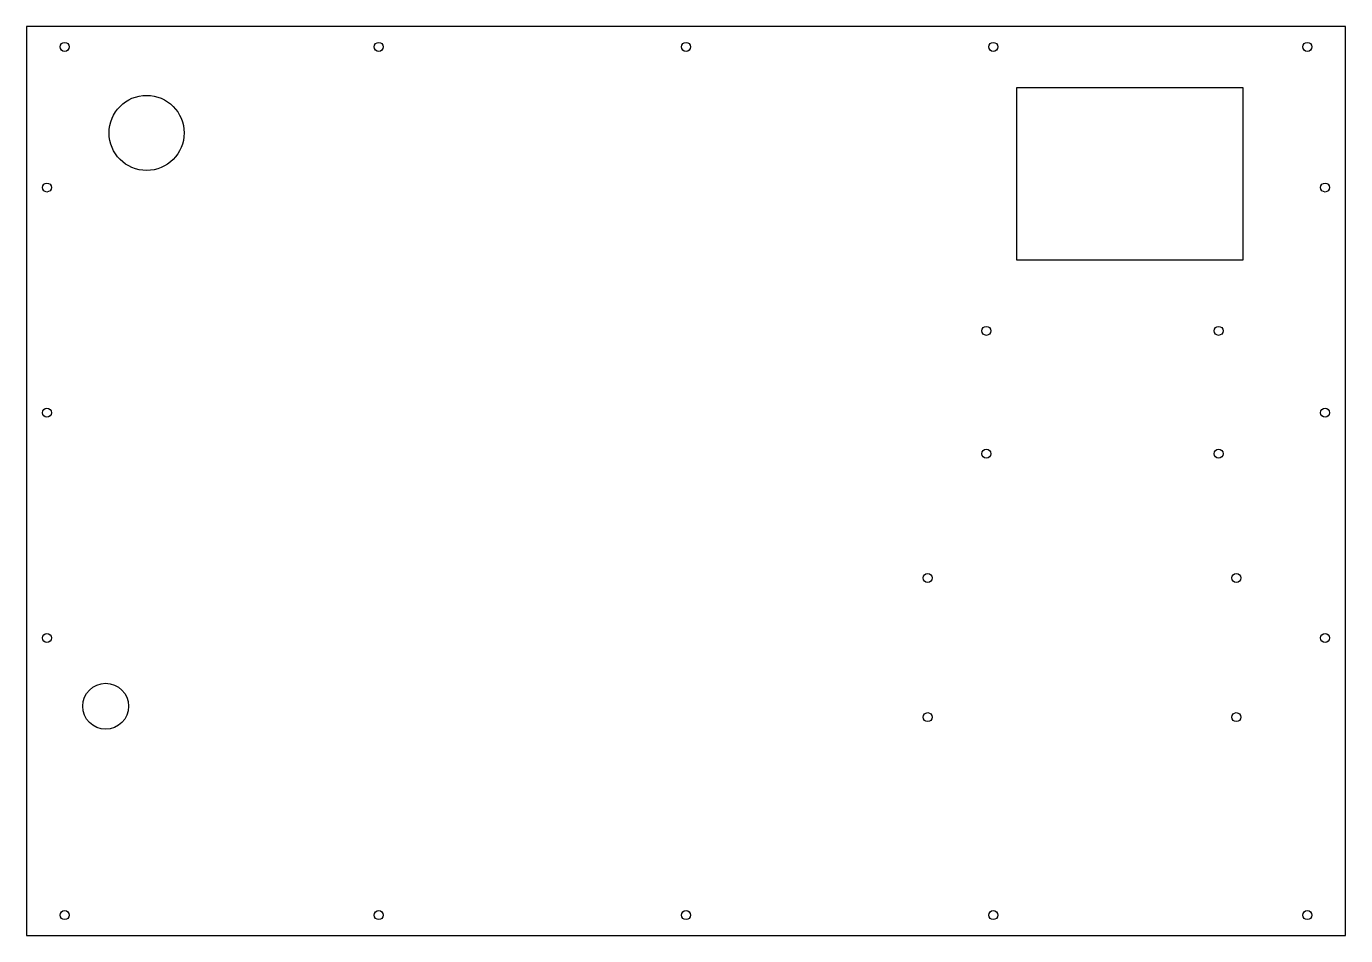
# Model space of a CAD drawing. Header units: millimetres. Extents: x 0 to 966, y 0 to 666.
import ezdxf

# ---------------------------------------------------------------- set-up
doc = ezdxf.new("R2010")
doc.units = ezdxf.units.MM
for name, color, linetype in [('CUT_HOLES', 7, 'Continuous'), ('CUT_INNER', 7, 'Continuous'), ('CUT_OUTER', 7, 'Continuous')]:
    doc.layers.add(name, color=color, linetype=linetype)

msp = doc.modelspace()

# ---------------------------------------------------------------- linework, layer by layer
at = {"layer": 'CUT_HOLES'}
for centre, radius in [((28.048, 651.096), 3.3), ((258.048, 651.096), 3.3), ((483.048, 651.096), 3.3), ((708.048, 651.096), 3.3), ((938.048, 651.096), 3.3), ((88.048, 588.048), 27.5), ((15, 548.048), 3.3), ((951.096, 548.048), 3.3), ((703.048, 443.048), 3.3), ((873.048, 443.048), 3.3), ((15, 383.048), 3.3), ((951.096, 383.048), 3.3), ((703.048, 353.048), 3.3), ((873.048, 353.048), 3.3), ((660.048, 262.048), 3.3), ((886.048, 262.048), 3.3), ((15, 218.048), 3.3), ((951.096, 218.048), 3.3), ((58.048, 168.048), 16.8), ((660.048, 160.048), 3.3), ((886.048, 160.048), 3.3), ((28.048, 15), 3.3), ((258.048, 15), 3.3), ((483.048, 15), 3.3), ((708.048, 15), 3.3), ((938.048, 15), 3.3)]:
    msp.add_circle(centre, radius, dxfattribs=at)
at = {"layer": 'CUT_INNER'}
msp.add_lwpolyline([(725.048, 495.048), (891.048, 495.048), (891.048, 621.048), (725.048, 621.048)], close=True, dxfattribs=at)
at = {"layer": 'CUT_OUTER'}
msp.add_lwpolyline([(0, 0), (966.096, 0), (966.096, 666.096), (0, 666.096)], close=True, dxfattribs=at)

doc.saveas('drawing.dxf')
